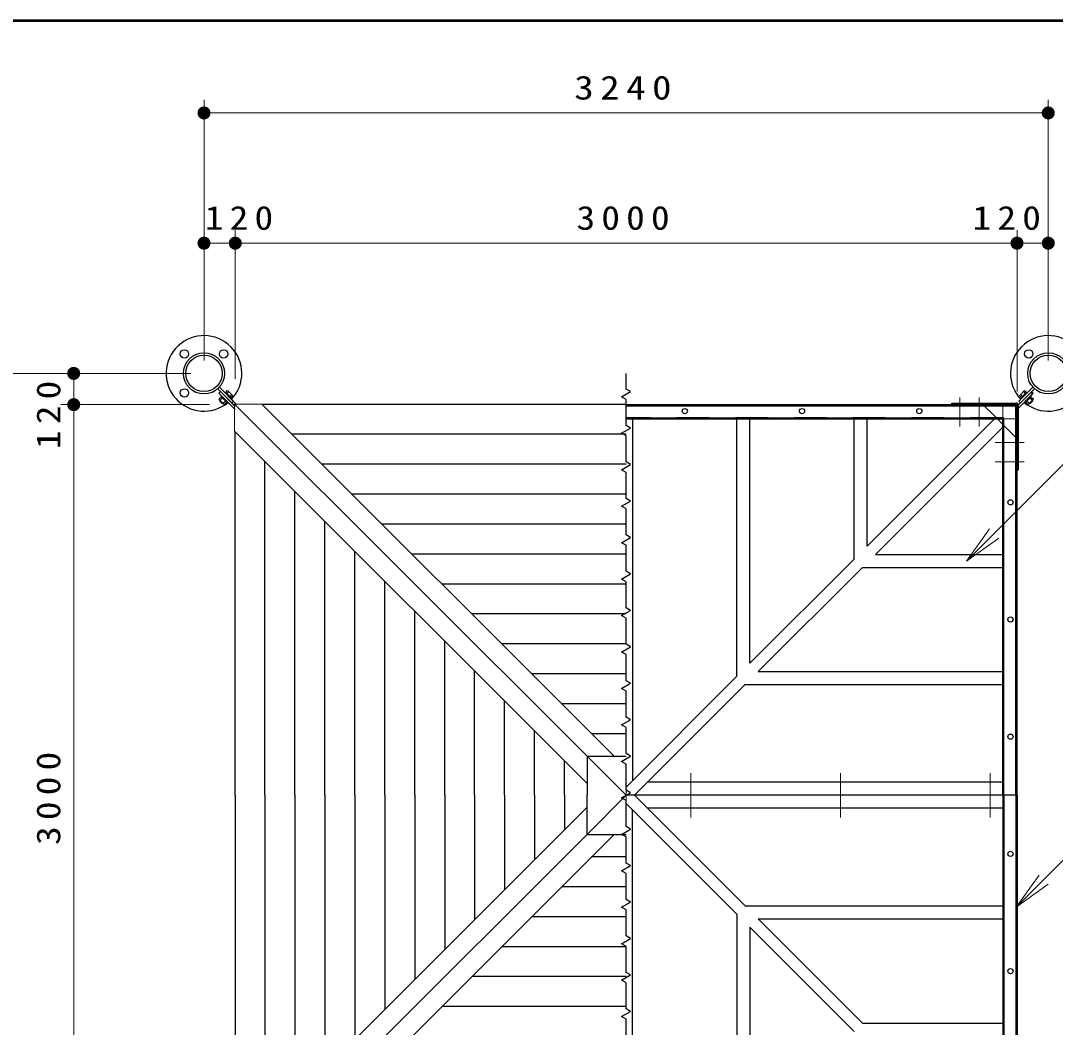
# Model space of a CAD drawing. Units: millimetres on the paper, scale 1:50. Extents: x -365 to 10, y -38 to 257.
# Drawn here: x -321.8 to -242.4, y 179.7 to 257 of the extents above; entities that cross this region are included whole.
import ezdxf

# ---------------------------------------------------------------- set-up
doc = ezdxf.new("R2010")
doc.units = ezdxf.units.MM
doc.linetypes.add('USER1', pattern=[4.5, 2.5, -2])
doc.linetypes.add('USER2', pattern=[6, 3, -1, 1, -1])
doc.layers.add('LY_1', color=7, linetype='Continuous', lineweight=13)
doc.layers.add('LY_2', color=7, linetype='Continuous', lineweight=13)
doc.styles.add('ＭＳ ゴシック', font='')
doc.styles.get('ＭＳ ゴシック').set_extended_font_data('MS Gothic')

# ---------------------------------------------------------------- blocks, each defined once
blk = doc.blocks.new('filled_dot')
at = {"color": 0, "linetype": 'Continuous', "lineweight": -2, "const_width": 1.25}
blk.add_lwpolyline([(-0.625, 0, 1), (0.625, 0, 1)], format="xyb", close=True, dxfattribs=at)

msp = doc.modelspace()

# ---------------------------------------------------------------- linework, layer by layer
at = {"layer": 'LY_1'}
for p, q in [((-307.691, 230.914), (-307.691, 250.914)), ((-242.891, 230.914), (-242.891, 250.914)), ((-307.691, 249.914), (-242.891, 249.914)), ((-305.291, 229.495), (-305.291, 240.914)), ((-245.291, 228.514), (-245.291, 240.914)), ((-307.691, 239.914), (-301.801, 239.914)), ((-305.291, 239.914), (-245.291, 239.914)), ((-248.811, 239.914), (-242.891, 239.914)), ((-308.691, 229.914), (-328.691, 229.914)), ((-317.691, 223.993), (-317.691, 229.914)), ((-307.272, 227.514), (-318.691, 227.514)), ((-317.691, 167.514), (-317.691, 227.514)), ((-249.166, 215.504), (-247.398, 217.979)), ((-249.166, 215.504), (-247.045, 217.626)), ((-246.691, 217.272), (-249.166, 215.504)), ((-275.291, 198.15), (-275.291, 197.514)), ((-275.291, 196.877), (-275.291, 197.514)), ((-245.362, 188.916), (-243.594, 191.391)), ((-245.362, 188.916), (-243.24, 191.038)), ((-242.887, 190.684), (-245.362, 188.916))]:
    msp.add_line(p, q, dxfattribs=at)
at = {"layer": 'LY_1', "lineweight": 25}
for p, q in [((-306.639, 228.735), (-305.338, 227.433)), ((-306.639, 228.735), (-305.291, 227.386)), ((-306.512, 228.862), (-305.21, 227.56)), ((-306.512, 228.862), (-305.439, 227.789)), ((-243.943, 228.735), (-245.291, 227.386)), ((-243.943, 228.735), (-245.171, 227.506)), ((-243.943, 228.734), (-245.171, 227.506)), ((-244.07, 228.862), (-245.142, 227.789)), ((-244.07, 228.862), (-245.142, 227.789)), ((-244.07, 228.862), (-245.142, 227.789)), ((-306.361, 228.112), (-306.545, 227.928)), ((-306.149, 227.532), (-306.545, 227.928)), ((-306.415, 228.511), (-306.542, 228.383)), ((-306.542, 228.383), (-305.291, 227.132)), ((-306.276, 228.027), (-306.497, 227.806)), ((-306.33, 228.171), (-306.375, 228.126)), ((-305.951, 227.702), (-306.375, 228.126)), ((-306.076, 228.426), (-306.03, 228.471)), ((-305.606, 228.047), (-306.03, 228.471)), ((-306.016, 228.457), (-305.875, 228.598)), ((-305.931, 228.372), (-305.79, 228.513)), ((-305.479, 228.202), (-305.875, 228.598)), ((-305.705, 228.146), (-305.564, 228.287)), ((-305.651, 228.001), (-305.606, 228.047)), ((-305.62, 228.061), (-305.479, 228.202)), ((-244.039, 228.383), (-245.291, 227.132)), ((-244.11, 228.313), (-245.171, 227.252)), ((-244.11, 228.313), (-245.171, 227.252)), ((-245.103, 228.202), (-244.707, 228.598)), ((-245.103, 228.202), (-244.707, 228.598)), ((-245.103, 228.202), (-244.707, 228.598)), ((-244.961, 228.061), (-245.103, 228.202)), ((-244.961, 228.061), (-245.103, 228.202)), ((-244.961, 228.061), (-245.103, 228.202)), ((-244.876, 228.146), (-245.018, 228.287)), ((-244.876, 228.146), (-245.018, 228.287)), ((-244.876, 228.146), (-245.018, 228.287)), ((-244.975, 228.047), (-244.551, 228.471)), ((-244.975, 228.047), (-244.551, 228.471)), ((-244.975, 228.047), (-244.551, 228.471)), ((-244.93, 228.001), (-244.975, 228.047)), ((-244.93, 228.001), (-244.975, 228.047)), ((-244.93, 228.001), (-244.975, 228.047)), ((-244.65, 228.372), (-244.792, 228.513)), ((-244.65, 228.372), (-244.792, 228.513)), ((-244.65, 228.372), (-244.792, 228.513)), ((-244.565, 228.457), (-244.707, 228.598)), ((-244.565, 228.457), (-244.707, 228.598)), ((-244.565, 228.457), (-244.707, 228.598)), ((-244.63, 227.702), (-244.206, 228.126)), ((-244.63, 227.702), (-244.206, 228.126)), ((-244.63, 227.702), (-244.206, 228.126)), ((-244.506, 228.426), (-244.551, 228.471)), ((-244.506, 228.426), (-244.551, 228.471)), ((-244.506, 228.426), (-244.551, 228.471)), ((-244.432, 227.532), (-244.036, 227.928)), ((-244.432, 227.532), (-244.036, 227.928)), ((-244.432, 227.532), (-244.036, 227.928)), ((-244.305, 228.027), (-244.084, 227.806)), ((-244.305, 228.027), (-244.084, 227.806)), ((-244.305, 228.027), (-244.084, 227.806)), ((-244.251, 228.171), (-244.206, 228.126)), ((-244.251, 228.171), (-244.206, 228.126)), ((-244.251, 228.171), (-244.206, 228.126)), ((-244.237, 228.44), (-244.11, 228.313)), ((-244.237, 228.44), (-244.11, 228.313)), ((-244.22, 228.112), (-244.036, 227.928)), ((-244.22, 228.112), (-244.036, 227.928)), ((-244.22, 228.112), (-244.036, 227.928)), ((-244.166, 228.511), (-244.039, 228.383)), ((-306.271, 227.58), (-306.497, 227.806)), ((-306.05, 227.801), (-306.271, 227.58)), ((-305.965, 227.716), (-306.149, 227.532)), ((-305.906, 227.747), (-305.951, 227.702)), ((-305.439, 227.789), (-305.567, 227.662)), ((-250.291, 227.634), (-245.351, 227.634)), ((-250.291, 227.514), (-250.291, 227.634)), ((-250.291, 227.514), (-250.291, 227.634)), ((-250.291, 227.634), (-245.351, 227.634)), ((-250.291, 227.514), (-245.351, 227.514)), ((-250.291, 227.514), (-245.351, 227.514)), ((-245.291, 222.514), (-245.291, 227.454)), ((-245.291, 222.514), (-245.291, 227.454)), ((-245.171, 222.514), (-245.171, 227.454)), ((-245.171, 222.514), (-245.171, 227.454)), ((-245.142, 227.789), (-245.015, 227.662)), ((-245.142, 227.789), (-245.015, 227.662)), ((-245.142, 227.789), (-245.015, 227.662)), ((-244.676, 227.747), (-244.63, 227.702)), ((-244.676, 227.747), (-244.63, 227.702)), ((-244.676, 227.747), (-244.63, 227.702)), ((-244.616, 227.716), (-244.432, 227.532)), ((-244.616, 227.716), (-244.432, 227.532)), ((-244.616, 227.716), (-244.432, 227.532)), ((-244.531, 227.801), (-244.311, 227.58)), ((-244.531, 227.801), (-244.311, 227.58)), ((-244.531, 227.801), (-244.311, 227.58)), ((-244.311, 227.58), (-244.084, 227.806)), ((-244.311, 227.58), (-244.084, 227.806)), ((-244.311, 227.58), (-244.084, 227.806)), ((-247.027, 226.414), (-256.791, 216.65)), ((-246.391, 225.777), (-256.154, 216.014)), ((-245.171, 222.514), (-245.291, 222.514)), ((-245.171, 222.514), (-245.291, 222.514)), ((-257.791, 215.65), (-265.791, 207.65)), ((-257.154, 215.014), (-265.154, 207.014)), ((-266.791, 206.65), (-275.291, 198.15)), ((-266.154, 206.014), (-274.654, 197.514)), ((-245.391, 197.514), (-275.291, 197.514)), ((-245.391, 197.514), (-275.291, 197.514)), ((-245.391, 197.514), (-275.291, 197.514)), ((-245.391, 197.514), (-275.291, 197.514)), ((-266.154, 189.014), (-274.654, 197.514)), ((-266.791, 188.377), (-275.291, 196.877)), ((-257.154, 180.014), (-265.154, 188.014)), ((-257.791, 179.377), (-265.791, 187.377))]:
    msp.add_line(p, q, dxfattribs=at)
at = {"layer": 'LY_1', "linetype": 'USER2'}
for p, q in [((-249.691, 228.068), (-249.691, 225.829)), ((-248.191, 228.068), (-248.191, 225.829)), ((-244.736, 224.614), (-246.975, 224.614)), ((-244.736, 223.114), (-246.975, 223.114)), ((-270.338, 197.514), (-270.338, 199.208)), ((-270.338, 197.514), (-270.338, 199.208)), ((-258.844, 197.514), (-258.844, 199.208)), ((-258.844, 197.514), (-258.844, 199.208)), ((-247.35, 197.514), (-247.35, 199.208)), ((-247.35, 197.514), (-247.35, 199.208)), ((-270.338, 197.514), (-270.338, 195.819)), ((-270.338, 197.514), (-270.338, 195.819)), ((-258.844, 197.514), (-258.844, 195.819)), ((-258.844, 197.514), (-258.844, 195.819)), ((-247.35, 197.514), (-247.35, 195.819)), ((-247.35, 197.514), (-247.35, 195.819))]:
    msp.add_line(p, q, dxfattribs=at)
at = {"layer": 'LY_1', "color": 131}
for p in [(-305.338, 225.474), (-305.338, 225.474), (-303.252, 227.56)]:
    msp.add_line(p, (-305.338, 227.56), dxfattribs=at)
at = {"layer": 'LY_1', "color": 131, "lineweight": 25}
for p, q in [((-278.291, 200.514), (-305.338, 227.56)), ((-278.291, 200.514), (-305.338, 227.56)), ((-278.291, 200.514), (-305.338, 227.56)), ((-276.205, 200.514), (-303.252, 227.56)), ((-274.791, 226.414), (-274.791, 198.65)), ((-266.791, 206.65), (-266.791, 226.414)), ((-265.791, 207.65), (-265.791, 226.414)), ((-257.791, 215.65), (-257.791, 226.414)), ((-256.791, 216.65), (-256.791, 226.414)), ((-278.291, 198.428), (-305.338, 225.474)), ((-278.291, 198.428), (-305.338, 225.474)), ((-256.154, 216.014), (-246.391, 216.014)), ((-257.154, 215.014), (-246.391, 215.014)), ((-265.154, 207.014), (-246.391, 207.014)), ((-266.154, 206.014), (-246.391, 206.014)), ((-278.291, 196.6), (-305.338, 169.553)), ((-274.791, 168.614), (-274.791, 196.377)), ((-278.291, 194.514), (-305.338, 167.467)), ((-278.291, 194.514), (-305.338, 167.467)), ((-278.291, 194.514), (-305.338, 167.467)), ((-276.205, 194.514), (-303.252, 167.467)), ((-276.205, 194.514), (-303.252, 167.467)), ((-266.154, 189.014), (-246.391, 189.014)), ((-266.791, 188.377), (-266.791, 168.614)), ((-265.154, 188.014), (-246.391, 188.014)), ((-265.791, 187.377), (-265.791, 168.614)), ((-257.154, 180.014), (-246.391, 180.014))]:
    msp.add_line(p, q, dxfattribs=at)
at = {"layer": 'LY_1', "color": 4, "lineweight": 25}
for p, q in [((-275.291, 227.514), (-303.205, 227.514)), ((-275.291, 227.514), (-246.391, 227.514)), ((-246.391, 227.514), (-246.391, 227.414)), ((-245.291, 226.414), (-245.391, 226.414)), ((-245.291, 197.514), (-245.291, 226.414)), ((-305.291, 197.514), (-305.291, 225.428)), ((-305.291, 197.514), (-305.291, 225.428)), ((-305.291, 197.514), (-305.291, 169.6)), ((-245.291, 197.514), (-245.291, 168.614))]:
    msp.add_line(p, q, dxfattribs=at)
at = {"layer": 'LY_1', "color": 40, "lineweight": 25}
for p, q in [((-275.291, 227.414), (-245.391, 227.414)), ((-245.391, 197.514), (-245.391, 227.414)), ((-275.291, 226.494), (-246.311, 226.494)), ((-275.291, 226.414), (-246.391, 226.414)), ((-246.391, 197.514), (-246.391, 226.414)), ((-246.311, 197.514), (-246.311, 226.494)), ((-246.391, 197.514), (-246.391, 168.614)), ((-246.311, 197.514), (-246.311, 168.534)), ((-245.391, 197.514), (-245.391, 167.614))]:
    msp.add_line(p, q, dxfattribs=at)
at = {"layer": 'LY_1', "color": 2, "lineweight": 25}
for p, q in [((-250.291, 227.634), (-250.291, 227.514)), ((-250.291, 227.634), (-245.351, 227.634)), ((-250.291, 227.514), (-245.291, 227.514)), ((-245.291, 222.514), (-245.291, 227.514)), ((-245.171, 222.514), (-245.171, 227.454)), ((-246.291, 225.914), (-246.891, 226.514)), ((-245.291, 222.514), (-245.171, 222.514)), ((-275.291, 197.514), (-278.291, 200.514)), ((-278.291, 200.514), (-278.291, 197.514)), ((-275.291, 197.514), (-278.291, 200.514)), ((-278.291, 200.514), (-278.291, 197.514)), ((-275.291, 197.514), (-278.291, 200.514)), ((-278.291, 200.514), (-275.291, 200.514)), ((-275.291, 197.514), (-278.291, 194.514)), ((-275.291, 197.514), (-278.291, 194.514)), ((-278.291, 194.514), (-278.291, 197.514)), ((-275.291, 197.514), (-278.291, 194.514)), ((-278.291, 194.514), (-275.291, 194.514)), ((-278.291, 194.514), (-275.291, 194.514))]:
    msp.add_line(p, q, dxfattribs=at)
at = {"layer": 'LY_1', "color": 2, "linetype": 'USER1'}
for p, q in [((-246.891, 226.514), (-248.011, 227.634)), ((-245.171, 224.794), (-246.291, 225.914))]:
    msp.add_line(p, q, dxfattribs=at)
at = {"layer": 'LY_1', "color": 4, "linetype": 'USER1'}
for p, q in [((-246.391, 227.414), (-246.391, 226.514)), ((-246.391, 226.514), (-275.291, 226.514)), ((-245.391, 226.414), (-246.291, 226.414)), ((-246.291, 226.414), (-246.291, 197.514)), ((-246.291, 168.614), (-246.291, 197.514))]:
    msp.add_line(p, q, dxfattribs=at)
at = {"layer": 'LY_1', "color": 12, "lineweight": 25}
for p, q in [((-275.291, 225.234), (-300.925, 225.234)), ((-303.011, 197.514), (-303.011, 223.148)), ((-303.011, 197.514), (-303.011, 223.148)), ((-275.291, 222.935), (-298.627, 222.935)), ((-300.713, 197.514), (-300.713, 220.849)), ((-300.713, 197.514), (-300.713, 220.849)), ((-275.291, 220.637), (-296.328, 220.637)), ((-298.414, 197.514), (-298.414, 218.551)), ((-298.414, 197.514), (-298.414, 218.551)), ((-275.291, 218.338), (-294.029, 218.338)), ((-296.115, 197.514), (-296.115, 216.252)), ((-296.115, 197.514), (-296.115, 216.252)), ((-275.291, 216.039), (-291.73, 216.039)), ((-293.816, 197.514), (-293.816, 213.953)), ((-293.816, 197.514), (-293.816, 213.953)), ((-275.291, 213.74), (-289.431, 213.74)), ((-291.517, 197.514), (-291.517, 211.654)), ((-291.517, 197.514), (-291.517, 211.654)), ((-275.291, 211.441), (-287.133, 211.441)), ((-289.219, 197.514), (-289.219, 209.355)), ((-289.219, 197.514), (-289.219, 209.355)), ((-275.291, 209.143), (-284.834, 209.143)), ((-286.92, 197.514), (-286.92, 207.057)), ((-286.92, 197.514), (-286.92, 207.057)), ((-275.291, 206.844), (-282.535, 206.844)), ((-284.621, 197.514), (-284.621, 204.758)), ((-284.621, 197.514), (-284.621, 204.758)), ((-275.291, 204.545), (-280.236, 204.545)), ((-282.322, 197.514), (-282.322, 202.459)), ((-282.322, 197.514), (-282.322, 202.459)), ((-275.291, 202.246), (-277.938, 202.246)), ((-280.024, 197.514), (-280.024, 200.16)), ((-280.024, 197.514), (-280.024, 200.16)), ((-303.011, 197.514), (-303.011, 171.879)), ((-300.713, 197.514), (-300.713, 174.178)), ((-298.414, 197.514), (-298.414, 176.476)), ((-296.115, 197.514), (-296.115, 178.775)), ((-293.816, 197.514), (-293.816, 181.074)), ((-291.517, 197.514), (-291.517, 183.373)), ((-289.219, 197.514), (-289.219, 185.672)), ((-286.92, 197.514), (-286.92, 187.97)), ((-284.621, 197.514), (-284.621, 190.269)), ((-282.322, 197.514), (-282.322, 192.568)), ((-280.024, 197.514), (-280.024, 194.867)), ((-275.291, 192.781), (-277.938, 192.781)), ((-275.291, 192.781), (-277.938, 192.781)), ((-275.291, 190.482), (-280.236, 190.482)), ((-275.291, 190.482), (-280.236, 190.482)), ((-275.291, 188.183), (-282.535, 188.183)), ((-275.291, 188.183), (-282.535, 188.183)), ((-275.291, 185.884), (-284.834, 185.884)), ((-275.291, 185.884), (-284.834, 185.884)), ((-275.291, 183.586), (-287.133, 183.586)), ((-275.291, 183.586), (-287.133, 183.586)), ((-275.291, 181.287), (-289.431, 181.287)), ((-275.291, 181.287), (-289.431, 181.287))]:
    msp.add_line(p, q, dxfattribs=at)
at = {"layer": 'LY_1', "color": 1, "lineweight": 25}
for p, q in [((-246.391, 198.514), (-273.654, 198.514)), ((-246.391, 196.514), (-273.654, 196.514))]:
    msp.add_line(p, q, dxfattribs=at)
at = {"layer": 'LY_1'}
for points in [[(-249.166, 215.504), (-233.632, 231.038), (-191.161, 231.038)], [(-245.362, 188.916), (-236.366, 197.912), (-189.118, 197.912)]]:
    msp.add_lwpolyline(points, dxfattribs=at)
at = {"layer": 'LY_1', "lineweight": 25}
msp.add_lwpolyline([(-275.291, 178.314), (-275.291, 180.314), (-275.637, 180.514), (-274.944, 180.914), (-275.291, 181.114), (-275.291, 183.114), (-275.637, 183.314), (-274.944, 183.714), (-275.291, 183.914), (-275.291, 185.914), (-275.637, 186.114), (-274.944, 186.514), (-275.291, 186.714), (-275.291, 188.714), (-275.637, 188.914), (-274.944, 189.314), (-275.291, 189.514), (-275.291, 191.514), (-275.637, 191.714), (-274.944, 192.114), (-275.291, 192.314), (-275.291, 194.314), (-275.637, 194.514), (-274.944, 194.914), (-275.291, 195.114), (-275.291, 197.114), (-275.637, 197.314), (-274.944, 197.714), (-275.291, 197.914), (-275.291, 199.914), (-275.637, 200.114), (-274.944, 200.514), (-275.291, 200.714), (-275.291, 202.714), (-275.637, 202.914), (-274.944, 203.314), (-275.291, 203.514), (-275.291, 205.514), (-275.637, 205.714), (-274.944, 206.114), (-275.291, 206.314), (-275.291, 208.314), (-275.637, 208.514), (-274.944, 208.914), (-275.291, 209.114), (-275.291, 211.114), (-275.637, 211.314), (-274.944, 211.714), (-275.291, 211.914), (-275.291, 213.914), (-275.637, 214.114), (-274.944, 214.514), (-275.291, 214.714), (-275.291, 216.714), (-275.637, 216.914), (-274.944, 217.314), (-275.291, 217.514), (-275.291, 219.514), (-275.637, 219.714), (-274.944, 220.114), (-275.291, 220.314), (-275.291, 222.314), (-275.637, 222.514), (-274.944, 222.914), (-275.291, 223.114), (-275.291, 225.114), (-275.637, 225.314), (-274.944, 225.714), (-275.291, 225.914), (-275.291, 227.914), (-275.637, 228.114), (-274.944, 228.514), (-275.291, 228.714), (-275.291, 229.914)], dxfattribs=at)
for centre, radius in [((-309.191, 231.414), 0.32), ((-307.691, 229.914), 1.58), ((-307.691, 229.914), 1.58), ((-307.691, 229.914), 1.398), ((-307.691, 229.914), 1.398), ((-306.191, 231.414), 0.32), ((-244.391, 231.414), 0.32), ((-242.891, 229.914), 1.58), ((-242.891, 229.914), 1.58), ((-242.891, 229.914), 1.58), ((-242.891, 229.914), 1.398), ((-242.891, 229.914), 1.398), ((-242.891, 229.914), 1.398), ((-309.191, 228.414), 0.32), ((-270.791, 227.014), 0.2), ((-261.791, 227.014), 0.2), ((-252.791, 227.014), 0.2), ((-245.791, 220.014), 0.2), ((-245.791, 211.014), 0.2), ((-245.791, 202.014), 0.2), ((-245.791, 193.014), 0.2), ((-245.791, 184.014), 0.2)]:
    msp.add_circle(centre, radius, dxfattribs=at)
for centre, radius, start, end in [((-307.691, 229.914), 2.9, 316.77843, 309.65783), ((-242.891, 229.914), 2.9, 230.34217, 223.22157), ((-245.351, 227.454), 0.18, 0, 90), ((-245.351, 227.454), 0.18, 0, 90), ((-245.351, 227.454), 0.06, 0, 90), ((-245.351, 227.454), 0.06, 0, 90)]:
    msp.add_arc(centre, radius, start, end, dxfattribs=at)
at = {"layer": 'LY_1', "color": 2, "lineweight": 25}
msp.add_arc((-245.351, 227.454), 0.18, 0, 90, dxfattribs=at)
at = {"layer": 'LY_2', "lineweight": 50}
msp.add_line((0, 257), (-365, 257), dxfattribs=at)

# ---------------------------------------------------------------- block references
at = {"layer": 'LY_1', "xscale": 0.4, "yscale": 0.4}
for p in [(-307.691, 249.914), (-307.691, 239.914), (-305.291, 239.914), (-245.291, 239.914)]:
    msp.add_blockref('filled_dot', p, dxfattribs=at)
for p, rotation in [((-242.891, 249.914), 180), ((-305.291, 239.914), 180), ((-245.291, 239.914), 180), ((-242.891, 239.914), 180), ((-317.691, 229.914), 270), ((-317.691, 227.514), 270), ((-317.691, 227.514), 90)]:
    msp.add_blockref('filled_dot', p, dxfattribs=dict(at, rotation=rotation))

# ---------------------------------------------------------------- texts
at = {"layer": 'LY_1', "char_height": 1.833, "attachment_point": 8, "style": 'ＭＳ ゴシック'}
for s, insert in [('\\T1.33;\\W1.2;3240', (-275.291, 250.914)), ('\\T1.33;\\W1.15;120', (-304.77, 240.914)), ('\\T1.33;\\W1.15;3000', (-275.291, 240.914)), ('\\T1.33;\\W1.15;120', (-245.842, 240.914))]:
    msp.add_mtext(s, dxfattribs=dict(at, insert=insert))
at = {"layer": 'LY_1', "char_height": 1.833, "attachment_point": 8, "rotation": 90, "style": 'ＭＳ ゴシック'}
for s, insert in [('\\T1.33;\\W1.15;120', (-318.691, 226.962)), ('\\T1.33;\\W1.15;3000', (-318.691, 197.514))]:
    msp.add_mtext(s, dxfattribs=dict(at, insert=insert))

doc.saveas('drawing.dxf')
